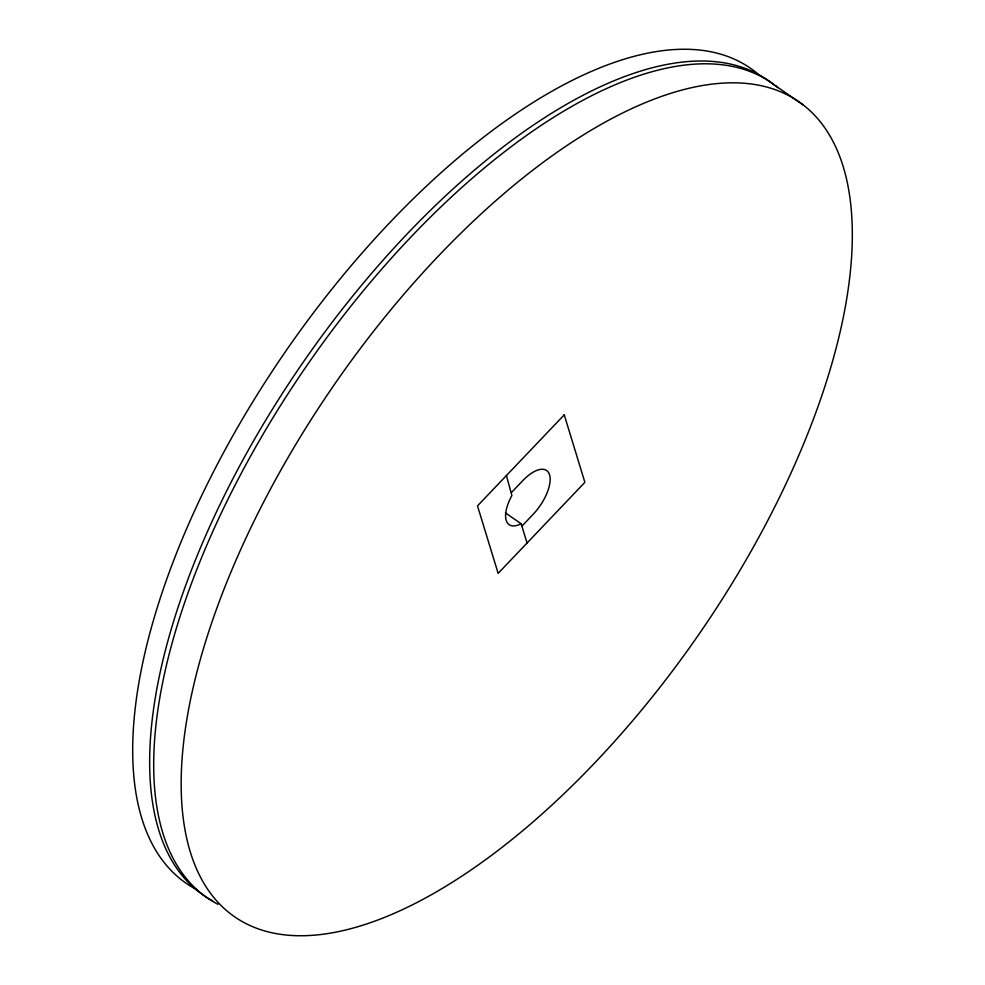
<?xml version="1.0" encoding="UTF-8"?>
<svg xmlns="http://www.w3.org/2000/svg" width="985" height="985" viewBox="0 0 985 985"><rect width="100%" height="100%" fill="white"/><g stroke="black" fill="none" stroke-linecap="round" stroke-linejoin="round"><path stroke-width="1.48" d="M511.572 492.401L522.703 480.717A32.924 14.676 -55.3 0 1 549.556 474.832A32.924 14.676 -55.3 0 1 533.02 514.465L521.89 526.15M527.049 543.018L521.151 523.749L520.597 524.032A32.924 14.676 -55.3 0 1 511.892 495.541L506.413 475.533M775.749 85.929L803.218 104.939A495.664 220.96 -55.3 0 1 524.808 828.939A495.664 220.96 -55.3 0 1 222.167 593.943A495.664 220.96 -55.3 0 1 803.218 104.939M505.404 512.84L521.151 523.749M217.993 904.316A495.664 220.96 -55.3 0 1 304.747 368.636A495.664 220.96 -55.3 0 1 777.928 87.665M212.723 900.869A495.664 220.96 -55.3 0 1 301.582 364.561A495.664 220.96 -55.3 0 1 773.89 84.87M196.988 889.775A495.664 220.96 -55.3 0 1 284.628 352.815A495.664 220.96 -55.3 0 1 757.994 74.01M564.245 414.845L477.503 505.884L498.139 573.369L584.881 482.33L564.245 414.845"/></g></svg>
